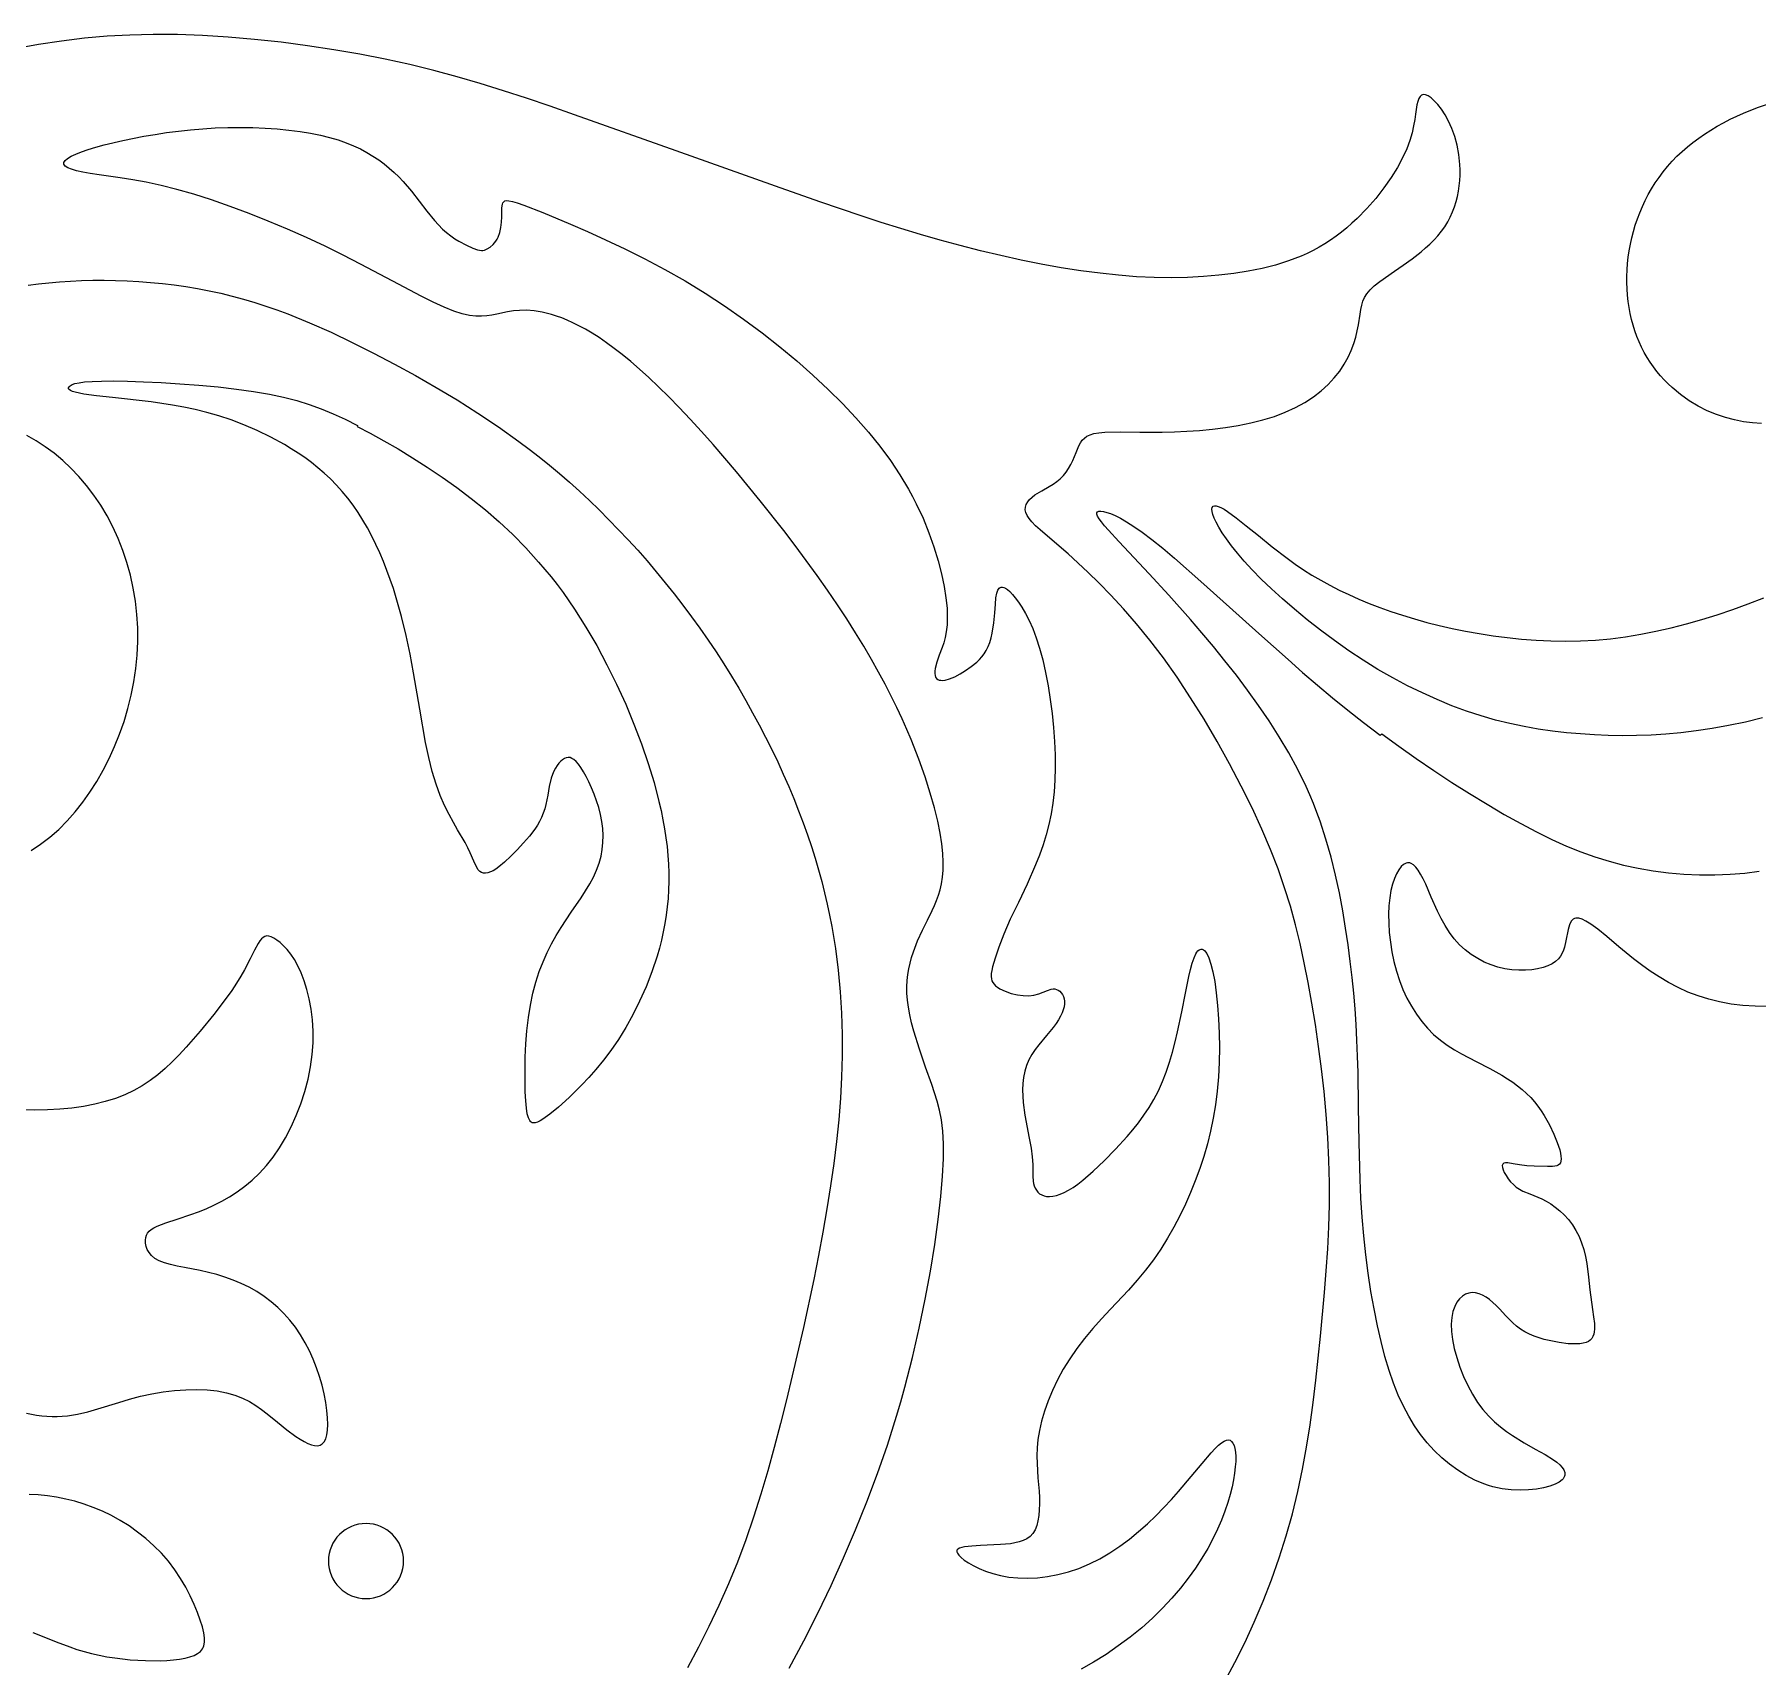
# Model space of a CAD drawing. Extents: x 108 to 308, y 1070 to 1270.
# Drawn here: x 167.3 to 228.4, y 1212.6 to 1270.5 of the extents above; entities that cross this region are included whole.
import ezdxf

# ---------------------------------------------------------------- set-up
doc = ezdxf.new("R2010")
doc.units = 0
doc.layers.add('IMPORT_-_CORNER_DESIGN_1', color=18, linetype='CONTINUOUS')

msp = doc.modelspace()

# ---------------------------------------------------------------- linework, layer by layer
at = {"layer": 'IMPORT_-_CORNER_DESIGN_1'}
for points in [[(209.484, 1212.081), (209.848, 1212.761), (210.198, 1213.467), (210.532, 1214.193), (210.848, 1214.939), (211.144, 1215.699), (211.417, 1216.471), (211.664, 1217.252), (211.885, 1218.038), (212.078, 1218.827), (212.244, 1219.617), (212.389, 1220.407), (212.513, 1221.197), (212.622, 1221.986), (212.717, 1222.774), (212.884, 1224.34), (213.028, 1225.886), (213.089, 1226.658), (213.139, 1227.432), (213.176, 1228.209), (213.197, 1228.991), (213.201, 1229.78), (213.184, 1230.578), (213.147, 1231.386), (213.089, 1232.197), (213.013, 1233.009), (212.921, 1233.814), (212.817, 1234.609), (212.701, 1235.388), (212.577, 1236.146), (212.446, 1236.879), (212.307, 1237.582), (212.159, 1238.261), (211.997, 1238.925), (211.816, 1239.582), (211.612, 1240.242), (211.378, 1240.912), (211.111, 1241.601), (210.805, 1242.317), (210.457, 1243.07), (210.071, 1243.848), (209.655, 1244.638), (209.213, 1245.431), (208.752, 1246.214), (208.277, 1246.975), (207.795, 1247.705), (207.31, 1248.39), (206.83, 1249.022), (206.357, 1249.602), (205.897, 1250.132), (205.454, 1250.613), (205.031, 1251.047), (204.634, 1251.435), (203.932, 1252.08), (203.367, 1252.568), (202.943, 1252.932), (202.781, 1253.08), (202.65, 1253.211), (202.549, 1253.33), (202.477, 1253.442), (202.432, 1253.545), (202.414, 1253.645), (202.42, 1253.741), (202.449, 1253.833), (202.5, 1253.922), (202.569, 1254.008), (202.655, 1254.09), (202.757, 1254.169), (202.998, 1254.321), (203.266, 1254.474), (203.4, 1254.557), (203.531, 1254.647), (203.654, 1254.745), (203.766, 1254.856), (203.865, 1254.979), (203.952, 1255.112), (204.028, 1255.252), (204.096, 1255.394), (204.213, 1255.672), (204.316, 1255.916), (204.372, 1256.022), (204.435, 1256.112), (204.509, 1256.189), (204.599, 1256.253), (204.711, 1256.305), (204.851, 1256.345), (205.022, 1256.375), (205.232, 1256.395), (205.781, 1256.404), (206.472, 1256.399), (207.271, 1256.4), (207.7, 1256.408), (208.143, 1256.426), (208.595, 1256.456), (209.052, 1256.5), (209.51, 1256.558), (209.963, 1256.632), (210.407, 1256.722), (210.837, 1256.83), (211.248, 1256.956), (211.636, 1257.102), (211.996, 1257.268), (212.328, 1257.452), (212.632, 1257.652), (212.907, 1257.865), (213.154, 1258.09), (213.373, 1258.323), (213.564, 1258.563), (213.726, 1258.807), (213.861, 1259.053), (213.971, 1259.297), (214.06, 1259.537), (214.131, 1259.77), (214.186, 1259.994), (214.229, 1260.207), (214.288, 1260.586), (214.314, 1260.749), (214.345, 1260.897), (214.385, 1261.036), (214.444, 1261.17), (214.526, 1261.303), (214.639, 1261.439), (214.789, 1261.583), (214.984, 1261.739), (215.506, 1262.103), (215.813, 1262.313), (216.133, 1262.544), (216.454, 1262.795), (216.611, 1262.929), (216.763, 1263.068), (216.908, 1263.213), (217.046, 1263.364), (217.174, 1263.521), (217.292, 1263.683), (217.395, 1263.852), (217.486, 1264.026), (217.565, 1264.204), (217.633, 1264.387), (217.69, 1264.572), (217.737, 1264.759), (217.774, 1264.947), (217.802, 1265.136), (217.82, 1265.325), (217.83, 1265.513), (217.831, 1265.699), (217.825, 1265.883), (217.789, 1266.239), (217.727, 1266.575), (217.643, 1266.885), (217.541, 1267.168), (217.425, 1267.423), (217.301, 1267.649), (217.172, 1267.845), (217.043, 1268.011), (216.918, 1268.146), (216.803, 1268.248), (216.7, 1268.319), (216.611, 1268.358), (216.533, 1268.369), (216.499, 1268.363), (216.467, 1268.35), (216.412, 1268.303), (216.367, 1268.228), (216.331, 1268.126), (216.303, 1267.999), (216.255, 1267.677), (216.226, 1267.48), (216.186, 1267.258), (216.129, 1267.012), (216.048, 1266.741), (215.939, 1266.446), (215.795, 1266.128), (215.61, 1265.785), (215.388, 1265.426), (215.13, 1265.057), (214.84, 1264.687), (214.523, 1264.323), (214.18, 1263.972), (214, 1263.804), (213.816, 1263.642), (213.627, 1263.487), (213.434, 1263.341), (213.237, 1263.203), (213.036, 1263.074), (212.832, 1262.954), (212.623, 1262.842), (212.411, 1262.738), (212.194, 1262.641), (211.974, 1262.552), (211.749, 1262.47), (211.288, 1262.324), (210.81, 1262.203), (210.316, 1262.102), (209.806, 1262.02), (209.279, 1261.958), (208.732, 1261.912), (208.168, 1261.884), (207.584, 1261.873), (206.982, 1261.882), (206.362, 1261.91), (205.723, 1261.959), (205.065, 1262.03), (204.386, 1262.119), (203.69, 1262.229), (202.983, 1262.357), (202.267, 1262.501), (201.547, 1262.66), (200.827, 1262.832), (200.11, 1263.014), (199.399, 1263.205), (198.698, 1263.404), (198.001, 1263.613), (197.302, 1263.833), (196.595, 1264.064), (195.13, 1264.564), (193.557, 1265.119), (190.038, 1266.375), (186.425, 1267.655), (185.568, 1267.952), (184.731, 1268.236), (183.906, 1268.505), (183.087, 1268.759), (182.266, 1268.998), (181.436, 1269.221), (180.59, 1269.429), (179.719, 1269.621), (178.82, 1269.799), (177.899, 1269.96), (176.964, 1270.102), (176.022, 1270.225), (175.082, 1270.326), (174.151, 1270.405), (173.237, 1270.461), (172.348, 1270.493), (171.494, 1270.5), (170.666, 1270.48), (169.853, 1270.435), (169.048, 1270.363), (168.24, 1270.265), (167.421, 1270.142), (166.583, 1269.993)], [(228.516, 1256.708), (228.203, 1256.728), (227.886, 1256.768), (227.566, 1256.828), (227.243, 1256.912), (226.92, 1257.02), (226.595, 1257.154), (226.273, 1257.317), (225.955, 1257.509), (225.646, 1257.73), (225.35, 1257.978), (225.207, 1258.112), (225.069, 1258.252), (224.936, 1258.399), (224.808, 1258.551), (224.686, 1258.71), (224.571, 1258.876), (224.462, 1259.046), (224.361, 1259.223), (224.267, 1259.407), (224.181, 1259.596), (224.102, 1259.79), (224.032, 1259.988), (223.969, 1260.19), (223.914, 1260.397), (223.866, 1260.606), (223.827, 1260.819), (223.795, 1261.035), (223.772, 1261.254), (223.756, 1261.475), (223.748, 1261.698), (223.749, 1261.922), (223.757, 1262.148), (223.774, 1262.375), (223.799, 1262.603), (223.832, 1262.831), (223.874, 1263.059), (223.923, 1263.286), (223.981, 1263.511), (224.047, 1263.736), (224.122, 1263.958), (224.205, 1264.179), (224.297, 1264.396), (224.398, 1264.611), (224.507, 1264.822), (224.625, 1265.03), (224.752, 1265.234), (224.887, 1265.433), (225.032, 1265.628), (225.186, 1265.818), (225.349, 1266.001), (225.521, 1266.178), (225.703, 1266.349), (225.892, 1266.513), (226.09, 1266.672), (226.295, 1266.824), (226.506, 1266.97), (226.724, 1267.11), (226.947, 1267.244), (227.176, 1267.371), (227.409, 1267.491), (227.887, 1267.712), (228.376, 1267.906), (228.873, 1268.072)], [(194.047, 1212.564), (194.56, 1213.537), (195.054, 1214.514), (195.526, 1215.494), (195.974, 1216.477), (196.399, 1217.466), (196.8, 1218.46), (197.175, 1219.463), (197.524, 1220.474), (197.846, 1221.496), (197.997, 1222.012), (198.141, 1222.53), (198.412, 1223.576), (198.655, 1224.619), (198.869, 1225.645), (199.054, 1226.639), (199.208, 1227.587), (199.331, 1228.475), (199.423, 1229.286), (199.483, 1230.007), (199.513, 1230.627), (199.515, 1231.157), (199.49, 1231.611), (199.442, 1232.004), (199.376, 1232.35), (199.294, 1232.666), (199.099, 1233.26), (198.88, 1233.881), (198.661, 1234.521), (198.466, 1235.15), (198.385, 1235.45), (198.318, 1235.735), (198.268, 1236.004), (198.235, 1236.258), (198.217, 1236.498), (198.214, 1236.728), (198.225, 1236.947), (198.248, 1237.159), (198.283, 1237.364), (198.329, 1237.565), (198.384, 1237.767), (198.448, 1237.966), (198.597, 1238.357), (198.765, 1238.734), (198.942, 1239.094), (199.111, 1239.438), (199.191, 1239.61), (199.267, 1239.787), (199.335, 1239.972), (199.395, 1240.169), (199.445, 1240.381), (199.483, 1240.612), (199.503, 1240.865), (199.508, 1241.144), (199.494, 1241.453), (199.459, 1241.796), (199.399, 1242.177), (199.313, 1242.602), (199.196, 1243.073), (199.045, 1243.595), (198.863, 1244.172), (198.639, 1244.804), (198.368, 1245.492), (198.213, 1245.856), (198.043, 1246.235), (197.859, 1246.628), (197.659, 1247.034), (197.442, 1247.455), (197.208, 1247.89), (196.956, 1248.339), (196.685, 1248.803), (196.394, 1249.28), (196.083, 1249.772), (195.751, 1250.276), (195.399, 1250.791), (195.031, 1251.315), (194.648, 1251.844), (194.253, 1252.377), (193.848, 1252.91), (193.018, 1253.966), (192.176, 1254.99), (191.342, 1255.961), (190.934, 1256.419), (190.534, 1256.856), (190.146, 1257.268), (189.772, 1257.652), (189.412, 1258.006), (189.067, 1258.331), (188.737, 1258.629), (188.422, 1258.9), (188.121, 1259.147), (187.834, 1259.369), (187.561, 1259.569), (187.299, 1259.748), (187.051, 1259.907), (186.814, 1260.047), (186.588, 1260.17), (186.373, 1260.276), (186.169, 1260.368), (185.975, 1260.445), (185.79, 1260.51), (185.614, 1260.564), (185.288, 1260.647), (184.993, 1260.696), (184.726, 1260.717), (184.483, 1260.715), (184.261, 1260.696), (184.056, 1260.664), (183.68, 1260.586), (183.502, 1260.549), (183.322, 1260.52), (183.133, 1260.505), (182.928, 1260.51), (182.7, 1260.538), (182.442, 1260.597), (182.147, 1260.691), (181.809, 1260.825), (181.421, 1261.003), (180.986, 1261.22), (179.987, 1261.746), (178.843, 1262.352), (178.227, 1262.669), (177.587, 1262.987), (176.927, 1263.295), (176.251, 1263.595), (175.569, 1263.881), (174.888, 1264.152), (174.215, 1264.403), (173.559, 1264.631), (172.928, 1264.832), (172.328, 1265.004), (171.767, 1265.145), (171.245, 1265.258), (170.763, 1265.348), (170.323, 1265.42), (169.57, 1265.527), (169.258, 1265.572), (168.99, 1265.617), (168.767, 1265.666), (168.59, 1265.719), (168.457, 1265.775), (168.369, 1265.834), (168.341, 1265.865), (168.325, 1265.897), (168.319, 1265.93), (168.324, 1265.964), (168.339, 1265.998), (168.366, 1266.033), (168.45, 1266.106), (168.576, 1266.182), (168.742, 1266.259), (168.945, 1266.339), (169.183, 1266.42), (169.451, 1266.501), (169.748, 1266.582), (170.414, 1266.741), (171.159, 1266.89), (171.554, 1266.957), (171.962, 1267.019), (172.382, 1267.074), (172.811, 1267.121), (173.247, 1267.159), (173.689, 1267.188), (174.135, 1267.202), (174.582, 1267.205), (175.027, 1267.198), (175.464, 1267.179), (175.891, 1267.151), (176.303, 1267.111), (176.697, 1267.061), (177.069, 1267), (177.418, 1266.929), (177.743, 1266.849), (178.045, 1266.759), (178.327, 1266.661), (178.59, 1266.555), (178.835, 1266.441), (179.065, 1266.319), (179.282, 1266.189), (179.487, 1266.053), (179.679, 1265.911), (179.862, 1265.762), (180.034, 1265.608), (180.197, 1265.449), (180.353, 1265.284), (180.644, 1264.941), (180.925, 1264.586), (181.195, 1264.232), (181.466, 1263.898), (181.604, 1263.743), (181.746, 1263.6), (181.892, 1263.471), (182.04, 1263.356), (182.186, 1263.254), (182.329, 1263.165), (182.595, 1263.023), (182.818, 1262.924), (182.994, 1262.865), (183.128, 1262.843), (183.184, 1262.844), (183.237, 1262.853), (183.336, 1262.894), (183.441, 1262.96), (183.545, 1263.051), (183.642, 1263.167), (183.684, 1263.235), (183.722, 1263.309), (183.781, 1263.475), (183.819, 1263.656), (183.84, 1263.843), (183.847, 1264.027), (183.851, 1264.201), (183.856, 1264.356), (183.875, 1264.481), (183.893, 1264.53), (183.92, 1264.567), (183.957, 1264.596), (184.014, 1264.609), (184.1, 1264.605), (184.225, 1264.578), (184.397, 1264.526), (184.628, 1264.445), (185.302, 1264.183), (186.293, 1263.772), (186.888, 1263.513), (187.532, 1263.221), (188.213, 1262.898), (188.919, 1262.545), (189.637, 1262.166), (190.355, 1261.761), (191.062, 1261.328), (191.753, 1260.875), (192.426, 1260.406), (193.079, 1259.922), (193.708, 1259.428), (194.311, 1258.926), (194.885, 1258.42), (195.428, 1257.913), (195.937, 1257.407), (196.411, 1256.902), (196.851, 1256.398), (197.257, 1255.894), (197.629, 1255.388), (197.968, 1254.881), (198.274, 1254.371), (198.414, 1254.116), (198.547, 1253.859), (198.788, 1253.343), (198.998, 1252.83), (199.177, 1252.325), (199.327, 1251.836), (199.447, 1251.368), (199.538, 1250.928), (199.602, 1250.522), (199.639, 1250.156), (199.65, 1249.836), (199.64, 1249.559), (199.612, 1249.318), (199.572, 1249.109), (199.522, 1248.927), (199.467, 1248.765), (199.358, 1248.482), (199.273, 1248.236), (199.221, 1248.02), (199.209, 1247.925), (199.207, 1247.842), (199.215, 1247.771), (199.233, 1247.713), (199.266, 1247.665), (199.31, 1247.63), (199.363, 1247.607), (199.424, 1247.596), (199.493, 1247.595), (199.568, 1247.604), (199.732, 1247.65), (199.911, 1247.724), (200.101, 1247.822), (200.299, 1247.943), (200.501, 1248.087), (200.694, 1248.245), (200.787, 1248.334), (200.876, 1248.432), (200.958, 1248.54), (201.033, 1248.659), (201.1, 1248.792), (201.156, 1248.94), (201.205, 1249.099), (201.244, 1249.271), (201.298, 1249.632), (201.33, 1249.984), (201.353, 1250.292), (201.376, 1250.525), (201.402, 1250.687), (201.437, 1250.795), (201.461, 1250.833), (201.49, 1250.864), (201.52, 1250.888), (201.556, 1250.902), (201.601, 1250.904), (201.653, 1250.891), (201.714, 1250.862), (201.784, 1250.813), (201.865, 1250.741), (201.957, 1250.645), (202.06, 1250.522), (202.174, 1250.369), (202.295, 1250.186), (202.421, 1249.969), (202.549, 1249.718), (202.678, 1249.429), (202.803, 1249.101), (202.924, 1248.732), (203.032, 1248.322), (203.132, 1247.877), (203.222, 1247.406), (203.3, 1246.917), (203.366, 1246.419), (203.418, 1245.919), (203.455, 1245.426), (203.475, 1244.948), (203.479, 1244.492), (203.466, 1244.057), (203.438, 1243.641), (203.394, 1243.242), (203.333, 1242.857), (203.255, 1242.482), (203.16, 1242.116), (203.048, 1241.756), (202.92, 1241.399), (202.78, 1241.048), (202.478, 1240.366), (202.17, 1239.722), (201.884, 1239.125), (201.653, 1238.595), (201.474, 1238.133), (201.341, 1237.743), (201.25, 1237.43), (201.225, 1237.303), (201.21, 1237.193), (201.206, 1237.098), (201.213, 1237.015), (201.233, 1236.943), (201.264, 1236.879), (201.308, 1236.82), (201.364, 1236.765), (201.433, 1236.712), (201.514, 1236.66), (201.702, 1236.569), (201.914, 1236.494), (202.133, 1236.443), (202.339, 1236.415), (202.536, 1236.411), (202.721, 1236.431), (202.892, 1236.473), (203.051, 1236.534), (203.198, 1236.597), (203.335, 1236.642), (203.401, 1236.652), (203.464, 1236.651), (203.525, 1236.636), (203.585, 1236.608), (203.64, 1236.569), (203.69, 1236.518), (203.733, 1236.456), (203.768, 1236.384), (203.794, 1236.303), (203.808, 1236.213), (203.805, 1236.12), (203.79, 1236.021), (203.761, 1235.914), (203.718, 1235.801), (203.661, 1235.682), (203.59, 1235.557), (203.504, 1235.425), (203.402, 1235.288), (203.161, 1234.995), (202.898, 1234.675), (202.77, 1234.503), (202.65, 1234.323), (202.544, 1234.135), (202.455, 1233.937), (202.393, 1233.73), (202.351, 1233.516), (202.328, 1233.296), (202.321, 1233.073), (202.327, 1232.849), (202.345, 1232.623), (202.404, 1232.179), (202.553, 1231.362), (202.619, 1231.005), (202.664, 1230.693), (202.682, 1230.429), (202.684, 1230.208), (202.683, 1230.016), (202.694, 1229.84), (202.71, 1229.755), (202.734, 1229.671), (202.767, 1229.591), (202.809, 1229.516), (202.861, 1229.449), (202.923, 1229.391), (202.996, 1229.344), (203.08, 1229.31), (203.171, 1229.29), (203.275, 1229.286), (203.39, 1229.297), (203.516, 1229.324), (203.651, 1229.369), (203.796, 1229.431), (203.948, 1229.512), (204.109, 1229.611), (204.277, 1229.73), (204.452, 1229.866), (204.823, 1230.187), (205.214, 1230.561), (205.616, 1230.974), (206.024, 1231.42), (206.227, 1231.658), (206.426, 1231.907), (206.618, 1232.169), (206.802, 1232.445), (206.975, 1232.736), (207.134, 1233.043), (207.279, 1233.367), (207.409, 1233.705), (207.526, 1234.054), (207.632, 1234.41), (207.727, 1234.77), (207.814, 1235.131), (207.965, 1235.84), (208.096, 1236.505), (208.215, 1237.091), (208.274, 1237.344), (208.334, 1237.566), (208.398, 1237.752), (208.465, 1237.899), (208.501, 1237.955), (208.537, 1238), (208.575, 1238.034), (208.613, 1238.055), (208.652, 1238.064), (208.691, 1238.06), (208.731, 1238.043), (208.77, 1238.012), (208.809, 1237.969), (208.849, 1237.911), (208.925, 1237.752), (208.999, 1237.534), (209.068, 1237.254), (209.131, 1236.911), (209.187, 1236.512), (209.233, 1236.069), (209.268, 1235.591), (209.291, 1235.088), (209.299, 1234.57), (209.291, 1234.048), (209.266, 1233.531), (209.221, 1233.029), (209.159, 1232.541), (209.08, 1232.067), (208.983, 1231.605), (208.871, 1231.154), (208.743, 1230.712), (208.601, 1230.278), (208.444, 1229.851), (208.274, 1229.429), (208.092, 1229.013), (207.896, 1228.604), (207.685, 1228.203), (207.459, 1227.809), (207.217, 1227.424), (206.956, 1227.047), (206.677, 1226.68), (206.381, 1226.322), (206.072, 1225.974), (205.437, 1225.291), (205.122, 1224.951), (204.815, 1224.609), (204.52, 1224.26), (204.245, 1223.903), (203.991, 1223.536), (203.761, 1223.163), (203.556, 1222.787), (203.376, 1222.412), (203.221, 1222.042), (203.092, 1221.679), (202.99, 1221.328), (202.914, 1220.991), (202.864, 1220.674), (202.836, 1220.373), (202.826, 1220.089), (202.83, 1219.818), (202.863, 1219.312), (202.902, 1218.839), (202.914, 1218.612), (202.918, 1218.391), (202.912, 1218.179), (202.895, 1217.978), (202.865, 1217.792), (202.821, 1217.622), (202.761, 1217.471), (202.684, 1217.342), (202.589, 1217.237), (202.475, 1217.153), (202.345, 1217.088), (202.202, 1217.039), (202.048, 1217.003), (201.885, 1216.978), (201.541, 1216.947), (200.831, 1216.914), (200.517, 1216.895), (200.262, 1216.863), (200.16, 1216.842), (200.079, 1216.816), (200.022, 1216.783), (199.989, 1216.743), (199.983, 1216.695), (200.005, 1216.638), (200.056, 1216.569), (200.137, 1216.49), (200.251, 1216.399), (200.397, 1216.3), (200.572, 1216.199), (200.775, 1216.099), (201.004, 1216.004), (201.258, 1215.918), (201.534, 1215.847), (201.832, 1215.793), (202.153, 1215.762), (202.491, 1215.754), (202.842, 1215.77), (203.203, 1215.813), (203.572, 1215.882), (203.945, 1215.979), (204.319, 1216.104), (204.692, 1216.26), (205.058, 1216.446), (205.417, 1216.658), (205.766, 1216.891), (206.105, 1217.142), (206.433, 1217.408), (206.747, 1217.685), (207.047, 1217.97), (207.332, 1218.258), (207.6, 1218.545), (207.851, 1218.826), (208.301, 1219.358), (208.686, 1219.826), (209.006, 1220.202), (209.142, 1220.35), (209.263, 1220.469), (209.369, 1220.558), (209.463, 1220.619), (209.545, 1220.654), (209.617, 1220.662), (209.679, 1220.647), (209.733, 1220.607), (209.78, 1220.545), (209.818, 1220.459), (209.847, 1220.351), (209.867, 1220.221), (209.877, 1220.069), (209.875, 1219.895), (209.863, 1219.7), (209.838, 1219.484), (209.799, 1219.248), (209.747, 1218.993), (209.678, 1218.721), (209.593, 1218.433), (209.491, 1218.131), (209.37, 1217.816), (209.229, 1217.491), (209.068, 1217.156), (208.885, 1216.813), (208.679, 1216.464), (208.449, 1216.11), (208.196, 1215.754), (207.917, 1215.397), (207.613, 1215.041), (207.283, 1214.687), (206.927, 1214.338), (206.543, 1213.998), (206.136, 1213.668), (205.713, 1213.352), (205.277, 1213.054), (204.836, 1212.778), (204.393, 1212.528)], [(167.06, 1261.61), (167.42, 1261.656), (167.789, 1261.696), (168.167, 1261.728), (168.552, 1261.753), (168.945, 1261.771), (169.344, 1261.781), (169.747, 1261.783), (170.156, 1261.777), (170.567, 1261.763), (170.982, 1261.74), (171.398, 1261.708), (171.816, 1261.668), (172.233, 1261.618), (172.65, 1261.559), (173.065, 1261.49), (173.477, 1261.412), (173.887, 1261.323), (174.292, 1261.225), (174.694, 1261.116), (175.092, 1260.997), (175.486, 1260.869), (175.877, 1260.733), (176.266, 1260.588), (177.034, 1260.276), (177.795, 1259.938), (178.548, 1259.578), (179.296, 1259.2), (180.041, 1258.807), (180.785, 1258.4), (181.526, 1257.977), (182.265, 1257.537), (182.999, 1257.075), (183.731, 1256.586), (184.457, 1256.069), (184.819, 1255.797), (185.179, 1255.517), (185.538, 1255.228), (185.895, 1254.929), (186.251, 1254.62), (186.605, 1254.301), (186.957, 1253.973), (187.306, 1253.636), (187.652, 1253.291), (187.995, 1252.937), (188.335, 1252.575), (188.67, 1252.206), (189.001, 1251.829), (189.328, 1251.446), (189.649, 1251.056), (189.965, 1250.661), (190.275, 1250.259), (190.579, 1249.852), (190.876, 1249.44), (191.166, 1249.023), (191.449, 1248.602), (191.724, 1248.176), (191.991, 1247.748), (192.251, 1247.317), (192.503, 1246.883), (192.746, 1246.448), (192.981, 1246.012), (193.208, 1245.575), (193.426, 1245.138), (193.635, 1244.701), (193.834, 1244.265), (194.025, 1243.831), (194.206, 1243.399), (194.377, 1242.969), (194.539, 1242.543), (194.69, 1242.12), (194.831, 1241.7), (194.962, 1241.285), (195.084, 1240.874), (195.196, 1240.466), (195.298, 1240.062), (195.392, 1239.661), (195.477, 1239.262), (195.554, 1238.867), (195.683, 1238.085), (195.781, 1237.312), (195.851, 1236.547), (195.895, 1235.788), (195.919, 1235.033), (195.92, 1234.281), (195.9, 1233.528), (195.859, 1232.772), (195.799, 1232.01), (195.72, 1231.24), (195.624, 1230.458), (195.511, 1229.663), (195.382, 1228.852), (195.239, 1228.028), (195.081, 1227.193), (194.912, 1226.35), (194.545, 1224.646), (194.149, 1222.936), (193.944, 1222.083), (193.733, 1221.235), (193.513, 1220.391), (193.283, 1219.556), (193.039, 1218.729), (192.779, 1217.914), (192.502, 1217.111), (192.205, 1216.324), (191.886, 1215.551), (191.548, 1214.792), (191.192, 1214.045), (190.821, 1213.307), (190.438, 1212.576)], [(167.158, 1241.559), (167.498, 1241.787), (167.825, 1242.036), (168.138, 1242.31), (168.437, 1242.608), (168.722, 1242.928), (168.992, 1243.27), (169.248, 1243.631), (169.489, 1244.012), (169.715, 1244.41), (169.926, 1244.823), (170.12, 1245.251), (170.297, 1245.69), (170.455, 1246.14), (170.593, 1246.599), (170.71, 1247.066), (170.805, 1247.538), (170.877, 1248.014), (170.924, 1248.493), (170.946, 1248.973), (170.942, 1249.452), (170.913, 1249.928), (170.86, 1250.4), (170.783, 1250.865), (170.683, 1251.323), (170.56, 1251.77), (170.414, 1252.205), (170.247, 1252.627), (170.06, 1253.036), (169.852, 1253.429), (169.627, 1253.805), (169.385, 1254.163), (169.128, 1254.502), (168.857, 1254.82), (168.574, 1255.116), (168.28, 1255.393), (167.975, 1255.648), (167.661, 1255.88), (167.337, 1256.09), (167.006, 1256.28)], [(228.759, 1236.033), (228.302, 1236.037), (227.863, 1236.065), (227.442, 1236.116), (227.038, 1236.19), (226.65, 1236.286), (226.276, 1236.404), (225.914, 1236.542), (225.564, 1236.701), (225.224, 1236.879), (224.894, 1237.075), (224.576, 1237.285), (224.271, 1237.502), (223.984, 1237.723), (223.467, 1238.147), (223.041, 1238.512), (222.715, 1238.773), (222.474, 1238.947), (222.295, 1239.057), (222.157, 1239.125), (222.039, 1239.159), (221.984, 1239.165), (221.933, 1239.162), (221.886, 1239.151), (221.844, 1239.129), (221.805, 1239.096), (221.772, 1239.052), (221.716, 1238.927), (221.671, 1238.762), (221.585, 1238.356), (221.538, 1238.135), (221.503, 1238.026), (221.458, 1237.919), (221.397, 1237.816), (221.319, 1237.718), (221.22, 1237.627), (221.097, 1237.545), (220.948, 1237.472), (220.775, 1237.412), (220.583, 1237.364), (220.373, 1237.331), (220.149, 1237.314), (219.914, 1237.314), (219.67, 1237.331), (219.422, 1237.369), (219.177, 1237.426), (218.932, 1237.505), (218.692, 1237.605), (218.457, 1237.727), (218.231, 1237.87), (218.015, 1238.034), (217.812, 1238.221), (217.624, 1238.429), (217.454, 1238.656), (217.3, 1238.899), (217.161, 1239.151), (217.034, 1239.407), (216.811, 1239.909), (216.616, 1240.362), (216.524, 1240.553), (216.435, 1240.719), (216.349, 1240.858), (216.264, 1240.97), (216.179, 1241.053), (216.094, 1241.105), (216.051, 1241.119), (216.008, 1241.125), (215.964, 1241.122), (215.919, 1241.111), (215.832, 1241.066), (215.745, 1240.988), (215.659, 1240.877), (215.577, 1240.735), (215.502, 1240.564), (215.435, 1240.364), (215.379, 1240.137), (215.336, 1239.884), (215.309, 1239.603), (215.298, 1239.301), (215.303, 1238.982), (215.324, 1238.651), (215.361, 1238.311), (215.416, 1237.967), (215.487, 1237.623), (215.576, 1237.284), (215.683, 1236.954), (215.807, 1236.635), (215.949, 1236.329), (216.108, 1236.037), (216.282, 1235.76), (216.472, 1235.501), (216.677, 1235.26), (216.896, 1235.039), (217.133, 1234.839), (217.379, 1234.659), (217.632, 1234.495), (217.889, 1234.346), (218.399, 1234.078), (218.882, 1233.832), (219.316, 1233.591), (219.513, 1233.469), (219.699, 1233.345), (219.874, 1233.218), (220.039, 1233.086), (220.193, 1232.948), (220.338, 1232.803), (220.47, 1232.651), (220.593, 1232.493), (220.708, 1232.331), (220.815, 1232.165), (221.003, 1231.831), (221.158, 1231.504), (221.281, 1231.205), (221.365, 1230.94), (221.392, 1230.822), (221.409, 1230.717), (221.414, 1230.625), (221.408, 1230.547), (221.39, 1230.485), (221.358, 1230.437), (221.315, 1230.402), (221.259, 1230.378), (221.192, 1230.363), (221.115, 1230.354), (220.931, 1230.349), (220.456, 1230.361), (220.197, 1230.381), (219.942, 1230.412), (219.713, 1230.452), (219.523, 1230.479), (219.448, 1230.48), (219.389, 1230.467), (219.348, 1230.438), (219.329, 1230.391), (219.333, 1230.322), (219.358, 1230.235), (219.401, 1230.136), (219.462, 1230.03), (219.537, 1229.92), (219.624, 1229.812), (219.722, 1229.711), (219.827, 1229.621), (219.94, 1229.547), (220.058, 1229.485), (220.312, 1229.38), (220.589, 1229.271), (220.736, 1229.204), (220.889, 1229.123), (221.047, 1229.027), (221.208, 1228.914), (221.369, 1228.783), (221.526, 1228.635), (221.676, 1228.47), (221.816, 1228.288), (221.942, 1228.089), (222.053, 1227.875), (222.144, 1227.646), (222.218, 1227.407), (222.277, 1227.161), (222.323, 1226.913), (222.389, 1226.427), (222.438, 1225.982), (222.531, 1225.287), (222.569, 1225.019), (222.594, 1224.787), (222.598, 1224.581), (222.589, 1224.489), (222.571, 1224.404), (222.543, 1224.327), (222.504, 1224.259), (222.451, 1224.2), (222.385, 1224.152), (222.299, 1224.114), (222.198, 1224.087), (222.083, 1224.069), (221.955, 1224.061), (221.817, 1224.062), (221.668, 1224.07), (221.346, 1224.111), (220.995, 1224.178), (220.815, 1224.223), (220.637, 1224.276), (220.461, 1224.338), (220.291, 1224.411), (220.128, 1224.494), (219.974, 1224.589), (219.831, 1224.696), (219.698, 1224.812), (219.454, 1225.058), (219.225, 1225.307), (219.112, 1225.425), (218.997, 1225.535), (218.878, 1225.634), (218.756, 1225.719), (218.633, 1225.789), (218.509, 1225.841), (218.385, 1225.872), (218.264, 1225.882), (218.145, 1225.868), (218.03, 1225.827), (217.919, 1225.759), (217.815, 1225.663), (217.722, 1225.54), (217.643, 1225.389), (217.581, 1225.21), (217.54, 1225.003), (217.522, 1224.769), (217.531, 1224.506), (217.565, 1224.216), (217.627, 1223.904), (217.714, 1223.578), (217.824, 1223.244), (217.955, 1222.912), (218.103, 1222.587), (218.268, 1222.277), (218.445, 1221.99), (218.638, 1221.735), (218.84, 1221.507), (219.049, 1221.303), (219.262, 1221.12), (219.477, 1220.957), (219.691, 1220.81), (220.108, 1220.555), (220.498, 1220.335), (220.847, 1220.138), (221.141, 1219.954), (221.263, 1219.865), (221.366, 1219.775), (221.449, 1219.685), (221.509, 1219.593), (221.542, 1219.502), (221.547, 1219.457), (221.545, 1219.413), (221.534, 1219.369), (221.515, 1219.325), (221.487, 1219.283), (221.45, 1219.242), (221.346, 1219.162), (221.2, 1219.089), (221.015, 1219.022), (220.793, 1218.963), (220.538, 1218.917), (220.258, 1218.886), (219.958, 1218.875), (219.643, 1218.887), (219.321, 1218.926), (219.159, 1218.957), (218.997, 1218.996), (218.836, 1219.043), (218.675, 1219.098), (218.36, 1219.231), (218.051, 1219.392), (217.75, 1219.581), (217.46, 1219.793), (217.182, 1220.028), (216.917, 1220.282), (216.667, 1220.555), (216.433, 1220.848), (216.215, 1221.161), (216.012, 1221.496), (215.821, 1221.857), (215.643, 1222.246), (215.476, 1222.666), (215.319, 1223.121), (215.17, 1223.612), (215.03, 1224.143), (214.9, 1224.709), (214.781, 1225.305), (214.672, 1225.927), (214.574, 1226.569), (214.489, 1227.225), (214.417, 1227.891), (214.359, 1228.561), (214.316, 1229.23), (214.286, 1229.896), (214.252, 1231.206), (214.236, 1232.476), (214.215, 1233.688), (214.199, 1234.268), (214.177, 1234.834), (214.146, 1235.391), (214.107, 1235.944), (214.06, 1236.498), (214.003, 1237.057), (213.937, 1237.626), (213.861, 1238.21), (213.773, 1238.811), (213.671, 1239.427), (213.552, 1240.054), (213.415, 1240.688), (213.257, 1241.326), (213.076, 1241.963), (212.869, 1242.596), (212.755, 1242.91), (212.634, 1243.222), (212.506, 1243.53), (212.37, 1243.835), (212.078, 1244.435), (211.761, 1245.022), (211.423, 1245.596), (211.064, 1246.158), (210.689, 1246.708), (210.3, 1247.247), (209.899, 1247.775), (209.494, 1248.292), (209.085, 1248.795), (208.676, 1249.282), (208.273, 1249.75), (207.499, 1250.616), (206.802, 1251.372), (205.729, 1252.516), (205.364, 1252.916), (205.226, 1253.077), (205.117, 1253.214), (205.035, 1253.327), (204.981, 1253.418), (204.955, 1253.489), (204.955, 1253.54), (204.98, 1253.573), (205.028, 1253.589), (205.099, 1253.591), (205.19, 1253.578), (205.302, 1253.551), (205.436, 1253.506), (205.597, 1253.439), (205.786, 1253.345), (206.009, 1253.217), (206.267, 1253.052), (206.565, 1252.845), (206.905, 1252.589), (207.289, 1252.279), (207.71, 1251.923), (208.643, 1251.104), (209.656, 1250.193), (210.7, 1249.252), (211.732, 1248.329), (212.25, 1247.875), (212.773, 1247.426), (213.305, 1246.98), (213.851, 1246.537), (214.412, 1246.095), (214.994, 1245.654), (215.057, 1245.696), (215.66, 1245.256), (216.278, 1244.82), (216.907, 1244.392), (217.54, 1243.977), (218.17, 1243.577), (218.791, 1243.198), (219.398, 1242.842), (219.984, 1242.515), (220.544, 1242.219), (221.081, 1241.955), (221.601, 1241.72), (222.11, 1241.514), (222.613, 1241.334), (223.116, 1241.178), (223.624, 1241.046), (224.143, 1240.935), (224.676, 1240.843), (225.22, 1240.773), (225.77, 1240.725), (226.321, 1240.699), (226.867, 1240.696), (227.406, 1240.716), (227.93, 1240.761), (228.436, 1240.83)], [(228.554, 1246.26), (227.95, 1246.116), (227.355, 1245.991), (226.773, 1245.884), (226.209, 1245.8), (225.661, 1245.734), (225.127, 1245.686), (224.605, 1245.654), (224.093, 1245.637), (223.589, 1245.633), (223.09, 1245.643), (222.594, 1245.664), (222.099, 1245.694), (221.603, 1245.737), (221.105, 1245.793), (220.606, 1245.865), (220.105, 1245.954), (219.601, 1246.06), (219.093, 1246.185), (218.581, 1246.331), (218.064, 1246.501), (217.543, 1246.694), (217.02, 1246.91), (216.495, 1247.147), (215.969, 1247.405), (215.444, 1247.685), (214.921, 1247.985), (214.401, 1248.306), (213.885, 1248.647), (213.379, 1249.003), (212.887, 1249.37), (212.413, 1249.742), (211.961, 1250.115), (211.535, 1250.483), (211.141, 1250.842), (210.783, 1251.187), (210.464, 1251.512), (210.182, 1251.817), (209.937, 1252.102), (209.726, 1252.366), (209.546, 1252.609), (209.397, 1252.829), (209.276, 1253.027), (209.182, 1253.202), (209.111, 1253.351), (209.063, 1253.478), (209.037, 1253.583), (209.03, 1253.666), (209.042, 1253.727), (209.072, 1253.768), (209.119, 1253.787), (209.182, 1253.786), (209.26, 1253.764), (209.354, 1253.722), (209.463, 1253.66), (209.589, 1253.58), (209.889, 1253.364), (210.253, 1253.078), (210.682, 1252.728), (211.169, 1252.334), (211.705, 1251.922), (211.988, 1251.718), (212.28, 1251.519), (212.581, 1251.328), (212.891, 1251.144), (213.212, 1250.967), (213.542, 1250.797), (213.884, 1250.634), (214.238, 1250.476), (214.604, 1250.324), (214.984, 1250.178), (215.38, 1250.036), (215.79, 1249.901), (216.213, 1249.773), (216.648, 1249.652), (217.096, 1249.539), (217.555, 1249.434), (218.026, 1249.339), (218.508, 1249.252), (219.001, 1249.175), (219.502, 1249.11), (220.012, 1249.057), (220.529, 1249.017), (221.051, 1248.993), (221.577, 1248.984), (222.106, 1248.994), (222.636, 1249.023), (223.17, 1249.072), (223.704, 1249.141), (224.24, 1249.228), (224.777, 1249.334), (225.316, 1249.456), (225.857, 1249.595), (226.401, 1249.749), (226.949, 1249.917), (227.5, 1250.103), (228.051, 1250.303), (228.599, 1250.516)], [(166.992, 1221.611), (167.356, 1221.54), (167.539, 1221.515), (167.722, 1221.499), (167.904, 1221.491), (168.086, 1221.492), (168.267, 1221.5), (168.447, 1221.518), (168.808, 1221.576), (169.168, 1221.659), (169.531, 1221.76), (170.27, 1221.99), (170.65, 1222.104), (171.039, 1222.208), (171.437, 1222.293), (171.841, 1222.36), (172.244, 1222.409), (172.643, 1222.438), (173.032, 1222.446), (173.405, 1222.432), (173.758, 1222.394), (173.925, 1222.367), (174.085, 1222.333), (174.382, 1222.247), (174.652, 1222.139), (174.899, 1222.015), (175.125, 1221.878), (175.335, 1221.732), (175.53, 1221.581), (175.894, 1221.282), (176.234, 1221.01), (176.551, 1220.777), (176.699, 1220.68), (176.84, 1220.597), (176.974, 1220.531), (177.099, 1220.483), (177.211, 1220.458), (177.314, 1220.454), (177.406, 1220.474), (177.486, 1220.52), (177.554, 1220.594), (177.608, 1220.698), (177.647, 1220.833), (177.67, 1221.003), (177.678, 1221.208), (177.67, 1221.444), (177.646, 1221.706), (177.607, 1221.989), (177.551, 1222.287), (177.479, 1222.595), (177.391, 1222.906), (177.286, 1223.217), (177.166, 1223.521), (177.03, 1223.819), (176.878, 1224.107), (176.712, 1224.385), (176.531, 1224.651), (176.336, 1224.903), (176.127, 1225.139), (175.904, 1225.359), (175.667, 1225.561), (175.419, 1225.747), (175.159, 1225.916), (174.889, 1226.07), (174.611, 1226.207), (174.326, 1226.328), (174.035, 1226.434), (173.741, 1226.523), (173.448, 1226.598), (173.156, 1226.663), (172.597, 1226.772), (172.339, 1226.824), (172.101, 1226.879), (171.887, 1226.94), (171.703, 1227.012), (171.552, 1227.097), (171.433, 1227.194), (171.342, 1227.3), (171.277, 1227.411), (171.236, 1227.523), (171.215, 1227.633), (171.212, 1227.738), (171.225, 1227.833), (171.251, 1227.917), (171.291, 1227.992), (171.346, 1228.059), (171.419, 1228.121), (171.512, 1228.179), (171.628, 1228.236), (171.932, 1228.353), (172.341, 1228.484), (172.828, 1228.648), (173.092, 1228.747), (173.364, 1228.857), (173.641, 1228.982), (173.918, 1229.123), (174.194, 1229.28), (174.468, 1229.456), (174.737, 1229.654), (175.001, 1229.874), (175.257, 1230.118), (175.504, 1230.389), (175.741, 1230.687), (175.966, 1231.015), (176.181, 1231.373), (176.38, 1231.757), (176.562, 1232.162), (176.724, 1232.582), (176.863, 1233.014), (176.979, 1233.451), (177.069, 1233.888), (177.13, 1234.321), (177.161, 1234.745), (177.163, 1235.158), (177.14, 1235.555), (177.093, 1235.935), (177.026, 1236.295), (176.942, 1236.631), (176.844, 1236.941), (176.735, 1237.222), (176.618, 1237.472), (176.495, 1237.692), (176.368, 1237.883), (176.24, 1238.046), (176.114, 1238.183), (175.991, 1238.295), (175.875, 1238.383), (175.768, 1238.449), (175.676, 1238.497), (175.593, 1238.523), (175.517, 1238.53), (175.448, 1238.515), (175.384, 1238.481), (175.324, 1238.427), (175.265, 1238.354), (175.208, 1238.262), (175.085, 1238.028), (174.933, 1237.716), (174.729, 1237.326), (174.6, 1237.102), (174.448, 1236.858), (174.276, 1236.6), (174.082, 1236.325), (173.644, 1235.744), (173.16, 1235.151), (172.66, 1234.582), (172.412, 1234.316), (172.163, 1234.064), (171.91, 1233.827), (171.652, 1233.606), (171.383, 1233.402), (171.102, 1233.215), (170.804, 1233.047), (170.487, 1232.897), (170.149, 1232.766), (169.791, 1232.655), (169.414, 1232.561), (169.02, 1232.486), (168.609, 1232.429), (168.184, 1232.388), (167.746, 1232.364), (167.295, 1232.357), (166.831, 1232.364)], [(167.222, 1213.827), (167.61, 1213.676), (168.05, 1213.498), (168.531, 1213.317), (168.783, 1213.231), (169.042, 1213.153), (169.306, 1213.083), (169.576, 1213.022), (169.85, 1212.969), (170.125, 1212.925), (170.401, 1212.889), (170.675, 1212.861), (170.947, 1212.842), (171.215, 1212.83), (171.732, 1212.829), (171.976, 1212.839), (172.207, 1212.857), (172.422, 1212.884), (172.617, 1212.919), (172.791, 1212.963), (172.941, 1213.017), (173.065, 1213.08), (173.164, 1213.155), (173.203, 1213.198), (173.237, 1213.245), (173.264, 1213.297), (173.285, 1213.353), (173.309, 1213.482), (173.308, 1213.635), (173.282, 1213.815), (173.232, 1214.025), (173.158, 1214.267), (173.063, 1214.534), (172.945, 1214.822), (172.805, 1215.124), (172.642, 1215.434), (172.459, 1215.747), (172.253, 1216.056), (172.026, 1216.355), (171.778, 1216.639), (171.512, 1216.908), (171.231, 1217.159), (170.938, 1217.392), (170.634, 1217.607), (170.322, 1217.802), (170.005, 1217.978), (169.686, 1218.133), (169.363, 1218.267), (169.039, 1218.383), (168.715, 1218.481), (168.391, 1218.562), (168.066, 1218.626), (167.741, 1218.674), (167.415, 1218.707), (167.088, 1218.725)]]:
    msp.add_lwpolyline(points, dxfattribs=at)
for points in [[(178.72, 1256.602), (179.185, 1256.36), (179.671, 1256.093), (180.174, 1255.803), (180.688, 1255.491), (181.21, 1255.158), (181.733, 1254.806), (182.253, 1254.434), (182.765, 1254.045), (183.269, 1253.638), (183.761, 1253.212), (184.24, 1252.763), (184.705, 1252.29), (185.158, 1251.791), (185.597, 1251.264), (185.812, 1250.989), (186.023, 1250.706), (186.231, 1250.415), (186.435, 1250.115), (186.834, 1249.486), (187.216, 1248.829), (187.58, 1248.149), (187.924, 1247.454), (188.244, 1246.75), (188.539, 1246.043), (188.807, 1245.339), (189.044, 1244.646), (189.251, 1243.967), (189.425, 1243.303), (189.499, 1242.976), (189.565, 1242.652), (189.623, 1242.332), (189.671, 1242.014), (189.71, 1241.699), (189.74, 1241.387), (189.761, 1241.077), (189.772, 1240.77), (189.774, 1240.465), (189.766, 1240.162), (189.748, 1239.861), (189.72, 1239.562), (189.682, 1239.264), (189.634, 1238.969), (189.577, 1238.675), (189.512, 1238.385), (189.438, 1238.098), (189.357, 1237.814), (189.173, 1237.26), (188.966, 1236.726), (188.739, 1236.215), (188.498, 1235.731), (188.245, 1235.278), (187.984, 1234.858), (187.719, 1234.473), (187.454, 1234.12), (187.191, 1233.799), (186.934, 1233.508), (186.687, 1233.246), (186.238, 1232.803), (185.862, 1232.461), (185.555, 1232.207), (185.309, 1232.033), (185.206, 1231.973), (185.114, 1231.93), (185.033, 1231.904), (184.961, 1231.899), (184.928, 1231.907), (184.897, 1231.923), (184.868, 1231.947), (184.841, 1231.981), (184.793, 1232.079), (184.754, 1232.224), (184.722, 1232.422), (184.699, 1232.679), (184.683, 1232.999), (184.674, 1233.372), (184.674, 1233.788), (184.685, 1234.234), (184.708, 1234.699), (184.744, 1235.169), (184.796, 1235.633), (184.865, 1236.079), (184.952, 1236.501), (185.058, 1236.895), (185.178, 1237.264), (185.313, 1237.612), (185.46, 1237.94), (185.618, 1238.251), (185.784, 1238.548), (185.957, 1238.834), (186.313, 1239.372), (186.66, 1239.883), (186.821, 1240.131), (186.97, 1240.377), (187.102, 1240.62), (187.215, 1240.862), (187.304, 1241.108), (187.371, 1241.354), (187.415, 1241.601), (187.438, 1241.849), (187.442, 1242.097), (187.428, 1242.344), (187.397, 1242.591), (187.35, 1242.837), (187.288, 1243.082), (187.213, 1243.324), (187.129, 1243.558), (187.037, 1243.782), (186.94, 1243.992), (186.843, 1244.184), (186.746, 1244.355), (186.653, 1244.501), (186.567, 1244.62), (186.486, 1244.713), (186.41, 1244.782), (186.339, 1244.829), (186.27, 1244.855), (186.203, 1244.862), (186.137, 1244.851), (186.071, 1244.823), (186.005, 1244.781), (185.939, 1244.726), (185.873, 1244.657), (185.81, 1244.575), (185.751, 1244.481), (185.696, 1244.375), (185.646, 1244.256), (185.603, 1244.126), (185.536, 1243.834), (185.479, 1243.518), (185.413, 1243.194), (185.372, 1243.034), (185.322, 1242.879), (185.262, 1242.731), (185.192, 1242.589), (185.112, 1242.454), (185.024, 1242.323), (184.829, 1242.072), (184.616, 1241.829), (184.395, 1241.587), (184.172, 1241.355), (183.952, 1241.147), (183.742, 1240.976), (183.639, 1240.904), (183.54, 1240.844), (183.446, 1240.799), (183.358, 1240.769), (183.275, 1240.755), (183.199, 1240.758), (183.13, 1240.779), (183.067, 1240.82), (183.012, 1240.881), (182.961, 1240.962), (182.858, 1241.182), (182.729, 1241.479), (182.647, 1241.655), (182.547, 1241.849), (182.286, 1242.294), (182.137, 1242.551), (181.98, 1242.838), (181.822, 1243.159), (181.667, 1243.517), (181.519, 1243.918), (181.382, 1244.365), (181.261, 1244.857), (181.15, 1245.394), (180.943, 1246.574), (180.724, 1247.856), (180.599, 1248.519), (180.457, 1249.189), (180.294, 1249.859), (180.108, 1250.522), (180.005, 1250.849), (179.896, 1251.172), (179.78, 1251.492), (179.657, 1251.806), (179.526, 1252.114), (179.389, 1252.416), (179.243, 1252.711), (179.089, 1252.999), (178.927, 1253.277), (178.756, 1253.547), (178.577, 1253.807), (178.388, 1254.056), (178.191, 1254.294), (177.985, 1254.521), (177.773, 1254.736), (177.553, 1254.94), (177.328, 1255.134), (177.098, 1255.318), (176.864, 1255.492), (176.626, 1255.656), (176.386, 1255.81), (176.145, 1255.956), (175.66, 1256.221), (175.179, 1256.453), (174.708, 1256.655), (174.252, 1256.828), (173.812, 1256.973), (173.386, 1257.095), (172.972, 1257.197), (172.57, 1257.281), (172.179, 1257.352), (171.423, 1257.466), (170.044, 1257.622), (169.477, 1257.686), (169.031, 1257.747), (168.728, 1257.81), (168.626, 1257.841), (168.553, 1257.873), (168.508, 1257.905), (168.488, 1257.938), (168.489, 1257.972), (168.511, 1258.006), (168.549, 1258.045), (168.614, 1258.083), (168.714, 1258.118), (168.859, 1258.15), (169.058, 1258.176), (169.321, 1258.197), (169.655, 1258.21), (170.072, 1258.214), (170.574, 1258.205), (171.148, 1258.185), (171.775, 1258.155), (172.436, 1258.113), (173.113, 1258.061), (173.788, 1257.998), (174.44, 1257.925), (175.051, 1257.84), (175.608, 1257.745), (176.114, 1257.637), (176.583, 1257.515), (177.024, 1257.377), (177.448, 1257.222), (177.867, 1257.047), (178.292, 1256.852), (178.732, 1256.634)], [(179.036, 1215.029), (179.172, 1215.036), (179.304, 1215.057), (179.432, 1215.089), (179.554, 1215.134), (179.67, 1215.19), (179.78, 1215.257), (179.882, 1215.334), (179.977, 1215.42), (180.063, 1215.514), (180.139, 1215.617), (180.206, 1215.727), (180.262, 1215.843), (180.307, 1215.966), (180.34, 1216.093), (180.36, 1216.226), (180.367, 1216.362), (180.36, 1216.498), (180.34, 1216.63), (180.307, 1216.758), (180.262, 1216.88), (180.206, 1216.997), (180.139, 1217.107), (180.063, 1217.209), (179.977, 1217.304), (179.882, 1217.39), (179.78, 1217.467), (179.67, 1217.534), (179.554, 1217.59), (179.432, 1217.635), (179.304, 1217.668), (179.172, 1217.688), (179.036, 1217.695), (178.9, 1217.688), (178.767, 1217.668), (178.639, 1217.635), (178.517, 1217.59), (178.4, 1217.534), (178.291, 1217.467), (178.188, 1217.39), (178.093, 1217.304), (178.007, 1217.209), (177.931, 1217.107), (177.864, 1216.997), (177.808, 1216.88), (177.763, 1216.758), (177.73, 1216.63), (177.71, 1216.498), (177.703, 1216.362), (177.71, 1216.226), (177.73, 1216.093), (177.763, 1215.966), (177.808, 1215.843), (177.864, 1215.727), (177.931, 1215.617), (178.007, 1215.514), (178.093, 1215.42), (178.188, 1215.334), (178.291, 1215.257), (178.4, 1215.19), (178.517, 1215.134), (178.639, 1215.089), (178.767, 1215.057), (178.9, 1215.036)]]:
    msp.add_lwpolyline(points, close=True, dxfattribs=at)

doc.saveas('drawing.dxf')
